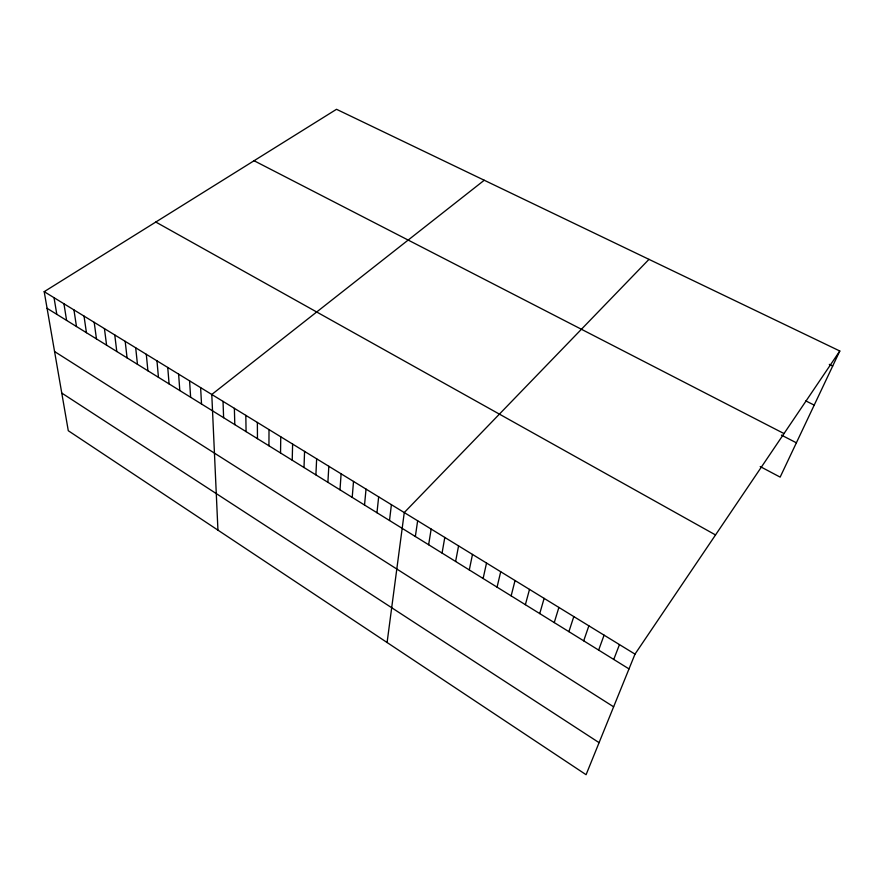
<?xml version="1.0" encoding="UTF-8"?>
<svg xmlns="http://www.w3.org/2000/svg" width="884" height="884" viewBox="0 0 884 884"><rect width="100%" height="100%" fill="white"/><g stroke="black" fill="none" stroke-linecap="round" stroke-linejoin="round"><path stroke-width="1.33" d="M268.946 445.801L269.012 429.58M280.537 452.973L280.758 436.795M292.217 460.21L292.615 444.066M304.008 467.514L304.571 451.404M315.897 474.885L316.649 458.807M327.887 482.321L328.826 466.277M339.997 489.824L341.113 473.824M352.208 497.394L353.512 481.426M364.528 505.029L366.031 489.106M376.971 512.731L378.661 496.852M389.512 520.51L391.402 504.676M387.093 642.513L404.264 512.565L648.989 259.355M415.347 536.511L417.646 520.775M428.641 544.754L431.16 529.063M442.066 553.064L444.796 537.439M455.614 561.462L458.575 545.881M469.293 569.948L472.487 554.423M483.117 578.501L486.531 563.031M497.062 587.142L500.709 571.738M511.151 595.871L515.041 580.523M525.372 604.689L529.505 589.407M539.737 613.595L544.124 598.369M554.246 622.579L558.887 607.43M568.898 631.662L573.804 616.579M583.694 640.834L588.866 625.817M598.645 650.094L604.081 635.154M613.75 659.453L619.463 644.591M839.8 351.003L634.999 654.127L586.081 774.704L68.289 430.729L44.2 291.665L336.517 109.296L839.8 351.003L780.152 477.117L760.207 466.564M484.244 180.248L211.784 394.474L217.939 530.146M829.303 364.374L832.695 366.031M805.821 400.916L814.208 405.115M254.062 160.733L784.009 433.569M781.423 435.094L796.374 442.807M155.794 222.039L715.521 534.942M44.2 291.665L634.999 654.127M47.084 308.317L628.999 668.901M54.565 351.534L613.629 706.813M61.758 393.06L599.087 742.659M54.034 297.698L56.808 314.339M63.946 303.776L66.598 320.417M73.947 309.919L76.477 326.527M84.024 316.096L86.433 332.704M94.19 322.328L96.466 338.915M104.434 328.616L106.588 345.191M114.765 334.959L116.787 351.512M125.185 341.346L127.075 357.887M135.694 347.799L137.451 364.307M146.291 354.296L147.904 370.794M156.976 360.849L158.446 377.324M167.75 367.457L169.087 383.91M178.612 374.131L179.806 390.562M189.574 380.849L190.624 397.259M200.624 387.634L201.519 404.021M223.022 401.369L223.619 417.701M234.37 408.331L234.801 424.64M245.818 415.358L246.083 431.635M257.366 422.442L257.465 438.685"/></g></svg>
